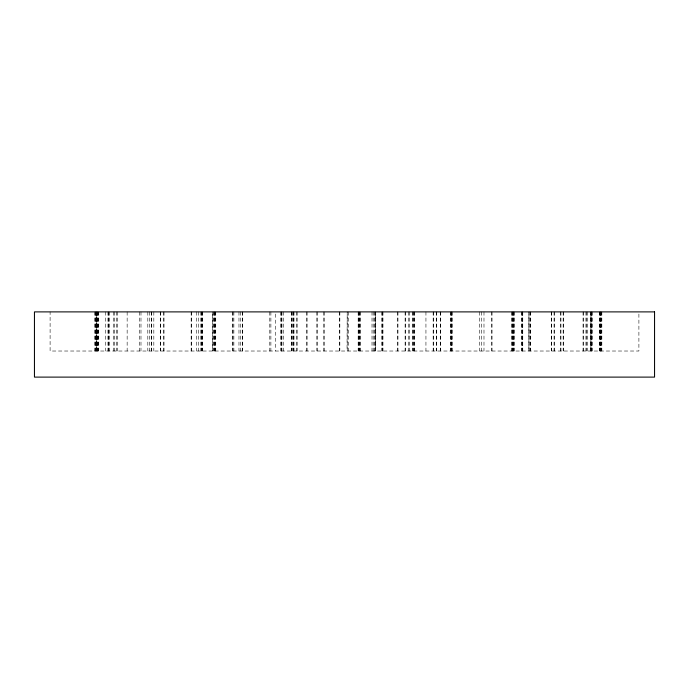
<?xml version="1.0" encoding="UTF-8"?>
<svg xmlns="http://www.w3.org/2000/svg" width="689" height="689" viewBox="0 0 689 689"><rect width="100%" height="100%" fill="white"/><g stroke="black" fill="none" stroke-linecap="round" stroke-linejoin="round"><path stroke-width="0.52" stroke-dasharray="3.44 2.58" d="M638.901 314.003L638.901 351.02L50.099 351.02L50.099 311.893M601.833 311.893L601.833 351.02M601.626 311.893L601.626 351.02M600.954 311.893L600.954 351.02M600.748 311.893L600.748 351.02M600.55 311.893L600.55 351.02M600.274 311.893L600.274 351.02M599.731 311.893L599.731 351.02M599.464 311.893L599.396 351.02M592.17 311.893L592.17 351.02M591.894 311.893L591.894 351.02M591.489 311.893L591.489 351.02M591.153 311.893L591.153 351.02M590.68 311.893L590.68 351.02M587.639 311.893L587.639 351.02M586.253 311.893L586.253 351.02M585.951 311.893L585.951 351.02M583.35 311.893L583.35 351.02M583.049 311.893L583.049 351.02M563.456 311.893L563.456 351.02M563.146 311.893L563.146 351.02M560.949 311.893L560.949 351.02M560.717 311.893L560.717 351.02M554.3 311.893L554.3 351.02M554.059 311.893L554.059 351.02M551.596 311.893L551.596 351.02M551.295 311.893L551.295 351.02M530.616 311.893L530.616 351.02M530.409 311.893L530.409 351.02M529.126 311.893L529.126 351.02M522.779 311.893L522.779 351.02M522.503 311.893L522.503 351.02M522.305 311.893L522.305 351.02M521.9 311.893L521.9 351.02M521.762 311.893L521.762 351.02M514.166 311.893L514.166 351.02M513.96 311.893L513.925 351.02M513.383 311.893L513.383 351.02M513.116 311.893L513.116 351.02M512.909 311.893L512.909 351.02M512.711 311.893L512.711 351.02M512.03 311.893L512.03 351.02M511.832 311.893L511.832 351.02M492.006 311.893L492.006 351.02M491.774 311.893L491.774 351.02M483.988 311.893L483.988 351.02M481.422 311.893L481.422 351.02M479.484 311.893L479.484 351.02M452.242 311.893L452.242 351.02M451.795 311.893L451.795 351.02M451.639 311.893L451.639 351.02M451.269 311.893L451.269 351.02M450.864 311.893L450.864 351.02M450.649 311.893L450.649 351.02M440.693 311.893L440.693 351.02M440.512 311.893L440.512 351.02M436.438 311.893L436.438 351.02M436.301 311.893L436.301 351.02M433.338 311.893L433.338 351.02M433.157 311.893L433.157 351.02M425.94 311.893L425.94 351.02M414.528 311.893L414.528 351.02M414.167 311.893L414.167 351.02M413.71 311.893L413.71 351.02M412.995 311.893L412.995 351.02M412.599 311.893L412.599 351.02M409.611 311.893L409.611 351.02M408.499 311.893L408.499 351.02M405.278 311.893L405.278 351.02M405.106 311.893L405.106 351.02M397.949 311.893L397.949 351.02M397.751 311.893L397.751 351.02M382.981 311.893L382.981 351.02M382.731 311.893L382.731 351.02M382.541 311.893L382.541 351.02M381.732 311.893L381.732 351.02M375.152 311.893L375.152 351.02M374.36 311.893L374.36 351.02M373.197 311.893L373.197 351.02M372.008 311.893L372.008 351.02M360.226 311.893L360.226 351.02M359.934 311.893L359.934 351.02M359.425 311.893L359.425 351.02M358.935 311.893L358.935 351.02M358.736 311.893L358.736 351.02M358.168 311.893L358.168 351.02M348.531 311.893L348.531 351.02M347.23 351.02L347.204 311.893L347.041 351.02M339.841 311.893L339.841 351.02M339.651 311.893L339.651 351.02M324.502 311.893L324.502 351.02M323.597 311.893L323.597 351.02M317.147 311.893L317.147 351.02M316.923 311.893L316.923 351.02M307.053 311.893L307.053 351.02M306.794 311.893L306.794 351.02M297.166 311.893L297.166 351.02M296.313 311.893L296.313 351.02M293.996 311.893L293.996 351.02M293.686 311.893L293.686 351.02M293.135 311.893L293.135 351.02M292.782 311.893L292.782 351.02M291.49 311.893L291.49 351.02M291.258 311.893L291.258 351.02M283.67 311.893L283.67 351.02M281.956 311.893L281.93 351.02M281.698 311.893L281.698 351.02M281.491 311.893L281.491 351.02M280.449 311.893L280.449 351.02M275.652 314.003L275.652 351.02M270.889 311.893L270.889 351.02M269.778 311.893L269.778 351.02M242.494 311.893L242.494 351.02M242.27 311.893L242.27 351.02M240.719 311.893L240.719 351.02M238.971 311.893L238.971 351.02M233.872 311.893L233.872 351.02M232.934 311.893L232.934 351.02M232.71 311.893L232.71 351.02M215.752 311.893L215.752 351.02M215.657 311.893L215.657 351.02M214.563 311.893L214.563 351.02M214.296 311.893L214.296 351.02M214.021 311.893L214.021 351.02M213.659 311.893L213.659 351.02M212.608 311.893L212.565 351.02L212.47 311.893M202.368 311.893L202.368 351.02M202.273 311.893L202.273 351.02M201.36 311.893L201.36 351.02M201.085 311.893L201.085 351.02M200.999 311.893L200.999 351.02M198.354 311.893L198.354 351.02M196.623 311.893L196.623 351.02M191.525 311.893L191.525 351.02M191.163 311.893L191.163 351.02M164.025 311.893L164.025 351.02M163.612 311.893L163.612 351.02M160.658 311.893L160.658 351.02M160.287 311.893L160.287 351.02M153.828 311.893L153.828 351.02M151.683 311.893L151.683 351.02M151.365 311.893L151.365 351.02M149.367 311.893L149.367 351.02M147.816 311.893L147.816 351.02M140.987 311.893L140.987 351.02M139.617 311.893L139.617 351.02M127.146 311.893L127.146 351.02M117.492 311.893L117.492 351.02M116.579 311.893L116.579 351.02M114.434 311.893L114.486 351.02M113.478 311.893L113.478 351.02M109.198 311.893L109.198 351.02M108.836 311.893L108.836 351.02M108.199 311.893L108.199 351.02M108.018 311.893L108.018 351.02M105.288 311.893L105.288 351.02M98.596 311.893L98.596 351.02M98.501 311.893L98.501 351.02M97.588 311.893L97.588 351.02M97.502 311.893L97.45 351.02M97.27 311.893L97.321 351.02M96.546 311.893L96.546 351.02M96.176 311.893L96.176 351.02M95.909 311.893L95.909 351.02M95.633 311.893L95.633 351.02M95.358 311.893L95.358 351.02M94.539 311.893L94.445 351.02M590.955 351.02L590.955 311.893L590.886 351.02M528.928 351.02L528.928 311.893L528.894 351.02M375.341 351.02L375.324 311.893L375.238 351.02M96.727 351.02L96.727 311.893L96.632 351.02"/><path stroke-width="1.03" d="M654.55 311.893L34.45 311.893L34.45 377.107L654.55 377.107L654.55 311.893"/></g></svg>
